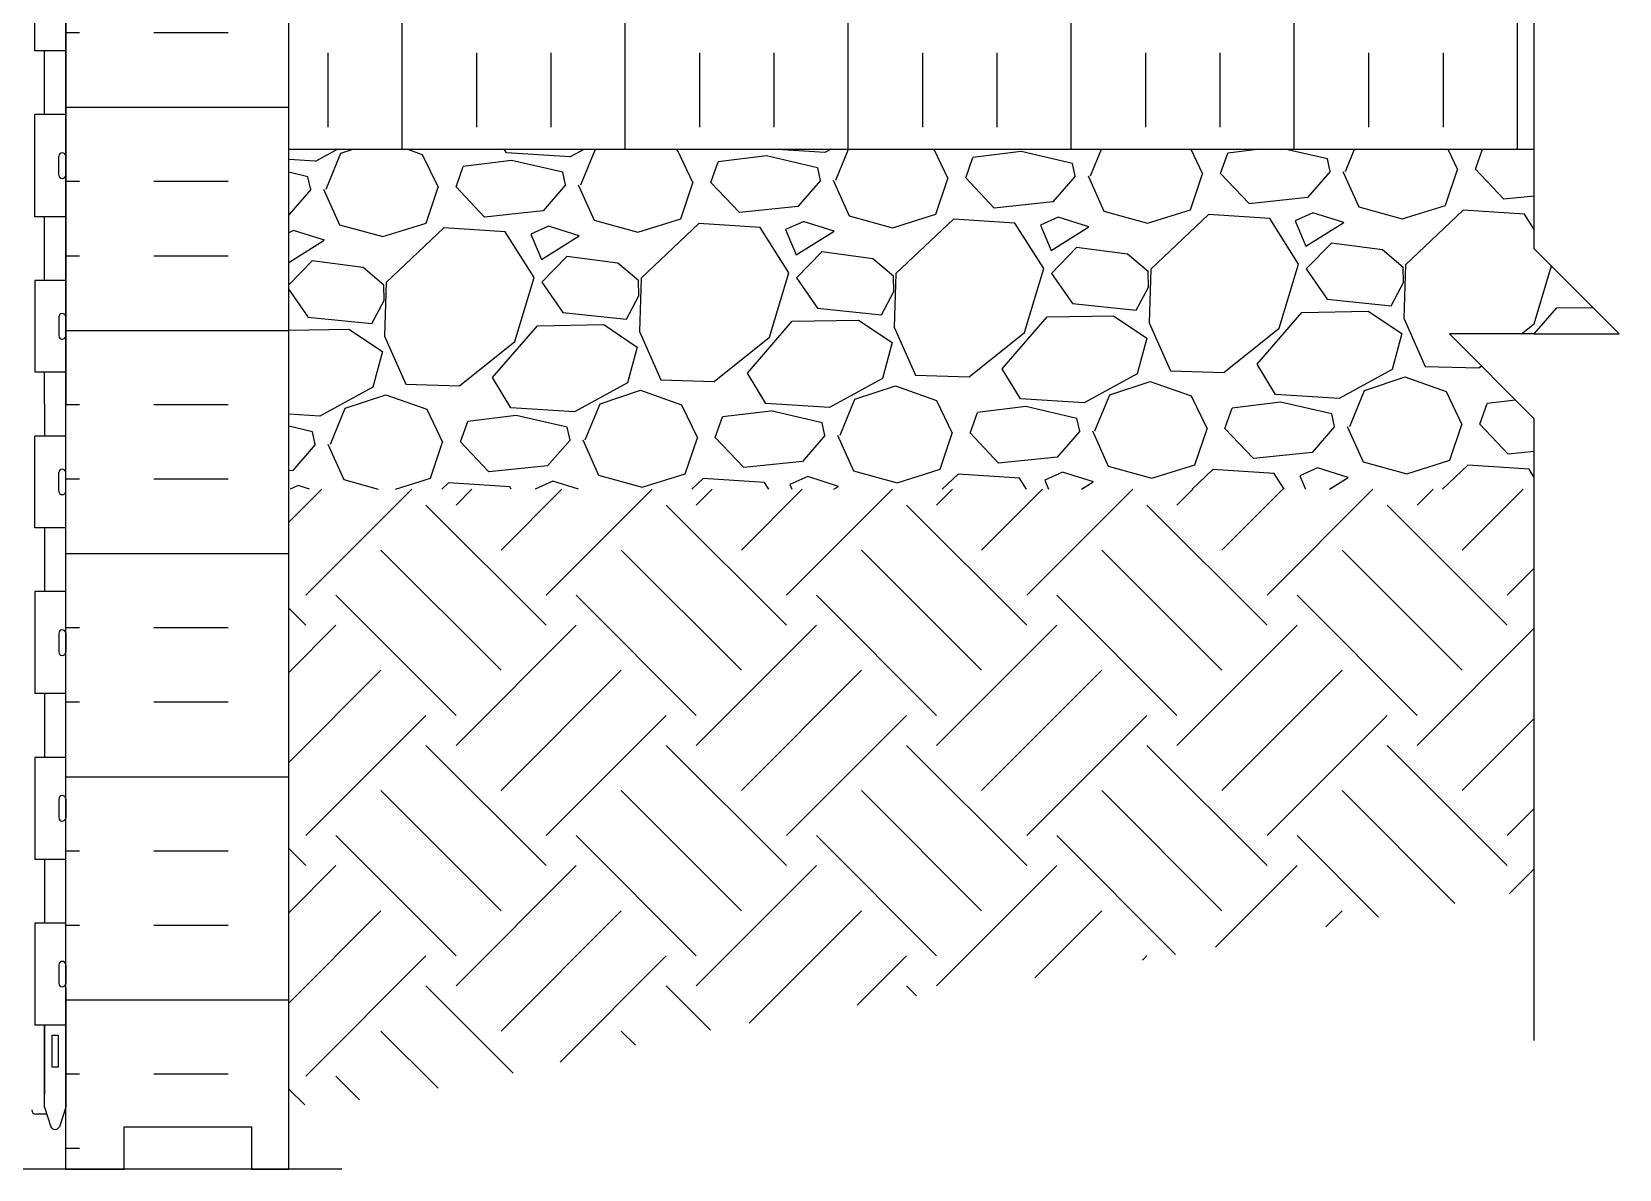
# Model space of a CAD drawing. Header units: inches. Extents: x 40.9 to 95.2, y 22.1 to 94.8.
# Drawn here: x 76.48 to 95.17, y 39.84 to 53.22 of the extents above; entities that cross this region are included whole.
import ezdxf

# ---------------------------------------------------------------- set-up
doc = ezdxf.new("R2010")
doc.units = ezdxf.units.IN
doc.header["$LTSCALE"] = 0.5
doc.header["$MEASUREMENT"] = 0
for name, color, linetype in [('HATCH', 12, 'Continuous'), ('line25', 2, 'Continuous'), ('LINE50', 5, 'Continuous'), ('LINE9', 9, 'Continuous'), ('TEXT', 4, 'Continuous'), ('Web_Edge', 9, 'Continuous')]:
    doc.layers.add(name, color=color, linetype=linetype)

msp = doc.modelspace()

# ---------------------------------------------------------------- hatches: boundary and pattern name
at = {"layer": 'HATCH'}
h = msp.add_hatch(dxfattribs=at)
h.set_pattern_fill('INSUL', color=256, scale=7, style=0)
h.set_pattern_definition([(180, (3003.0448, -357.1674), (0, 2.625), []), (180, (3003.0448, -356.2924), (0, 2.625), [0.875, -0.875]), (180, (3003.0448, -355.4174), (0, 2.625), [0.875, -0.875])])
h.paths.add_polyline_path([(79.508, 39.842), (79.071, 39.842), (79.071, 40.342), (77.571, 40.342), (77.571, 39.842), (76.883, 39.842), (76.883, 57.842), (77.571, 57.842), (77.571, 58.342), (79.071, 58.342), (79.071, 57.842), (79.508, 57.842)])
h = msp.add_hatch(dxfattribs=at)
h.set_pattern_fill('INSUL', color=256, scale=7, angle=90, style=0)
h.set_pattern_definition([(270, (104.4676, 82.7244), (-2.625, -2e-16), []), (270, (103.5926, 82.7244), (-2.625, -2e-16), [0.875, -0.875]), (270, (102.7176, 82.7244), (-2.625, -2e-16), [0.875, -0.875])])
h.paths.add_polyline_path([(94.169, 53.842), (94.169, 51.842), (79.508, 51.842), (79.508, 53.842)])
h = msp.add_hatch(dxfattribs=at)
h.set_pattern_fill('AR-CONC', color=256, scale=0.5, style=0)
h.set_pattern_definition([(130, (43.2988, 19.9597), (-3.5863, -0.31376), [0.375, -4.125]), (185, (43.2988, 19.9597), (0.69376, 3.76096), [0.3, -3.3]), (79.549, (43, 19.9336), (-2.89255, 3.4472), [0.3187, -3.5057]), (133.816, (43.299, 20.9597), (-5.3362, -0.8276), [0.5625, -6.1875]), (83.364, (42.854, 20.891), (-4.6733, 4.8706), [0.47805, -5.25856]), (188.816, (43.299, 20.9597), (-4.6733, 4.8706), [0.45, -4.95]), (159, (42.7988, 20.7097), (-2.98454, -2.0131), [0.375, -4.125]), (214, (42.7988, 20.7097), (-1.21658, 3.62575), [0.3, -3.3]), (108.549, (42.55, 20.542), (-4.2011, 1.61265), [0.3187, -3.5057]), (142.5, (43.2988, 19.9597), (-0.0608, 1.66447), [0, -3.26, 0, -3.35, 0, -3.3125]), (172.5, (43.2988, 19.9597), (-1.31535, 1.97206), [0, -1.91, 0, -3.185, 0, -1.2625]), (212.5, (44.4138, 19.9597), (-2.66911, -0.112774), [0, -1.25, 0, -3.9, 0, -5.175]), (222.5, (44.9138, 19.9597), (-2.91593, 0.50052), [0, -1.625, 0, -2.59, 0, -3.675])])
h.paths.add_polyline_path([(71.977, 40.842), (71.977, 39.842), (71.849, 39.842), (71.849, 43.734), (71.87, 43.718), (71.891, 43.702), (71.912, 43.686), (71.933, 43.671), (71.954, 43.655), (71.975, 43.639), (71.996, 43.624), (72.018, 43.608), (72.039, 43.592), (72.06, 43.577), (72.081, 43.561), (72.102, 43.546), (72.123, 43.53), (72.144, 43.514), (72.165, 43.499), (72.186, 43.484), (72.207, 43.468), (72.229, 43.453), (72.25, 43.438), (72.271, 43.422), (72.292, 43.407), (72.314, 43.392), (72.335, 43.377), (72.356, 43.362), (72.378, 43.347), (72.399, 43.332), (72.42, 43.318), (72.442, 43.303), (72.463, 43.288), (72.485, 43.274), (72.506, 43.259), (72.528, 43.245), (72.55, 43.23), (72.571, 43.216), (72.593, 43.202), (72.615, 43.188), (72.636, 43.174), (72.658, 43.16), (72.68, 43.147), (72.702, 43.133), (72.724, 43.119), (72.746, 43.106), (72.768, 43.093), (72.79, 43.079), (72.812, 43.066), (72.835, 43.053), (72.857, 43.041), (72.879, 43.028), (72.902, 43.015), (72.924, 43.003), (72.946, 42.991), (72.969, 42.979), (72.992, 42.966), (73.014, 42.955), (73.037, 42.943), (73.06, 42.931), (73.083, 42.92), (73.106, 42.909), (73.129, 42.897), (73.152, 42.887), (73.175, 42.876), (73.198, 42.865), (73.221, 42.855), (73.245, 42.844), (73.268, 42.834), (73.292, 42.824), (73.315, 42.815), (73.339, 42.805), (73.363, 42.796), (73.386, 42.786), (73.41, 42.777), (73.434, 42.768), (73.458, 42.76), (73.482, 42.751), (73.507, 42.743), (73.531, 42.735), (73.555, 42.727), (73.58, 42.72), (73.605, 42.712), (73.629, 42.705), (73.654, 42.698), (73.679, 42.691), (73.704, 42.685), (73.729, 42.678), (73.754, 42.672), (73.779, 42.666), (73.805, 42.661), (73.83, 42.655), (73.855, 42.65), (73.881, 42.644), (73.906, 42.639), (73.932, 42.634), (73.958, 42.629), (73.983, 42.624), (74.009, 42.62), (74.035, 42.615), (74.06, 42.61), (74.086, 42.606), (74.112, 42.601), (74.137, 42.597), (74.163, 42.592), (74.189, 42.587), (74.214, 42.583), (74.24, 42.578), (74.265, 42.573), (74.291, 42.568), (74.316, 42.563), (74.341, 42.558), (74.366, 42.553), (74.392, 42.547), (74.417, 42.542), (74.442, 42.536), (74.466, 42.53), (74.491, 42.524), (74.516, 42.518), (74.54, 42.511), (74.564, 42.505), (74.589, 42.498), (74.613, 42.49), (74.637, 42.483), (74.66, 42.475), (74.684, 42.467), (74.707, 42.458), (74.73, 42.45), (74.753, 42.44), (74.776, 42.431), (74.799, 42.421), (74.821, 42.411), (74.843, 42.4), (74.865, 42.389), (74.887, 42.378), (74.909, 42.367), (74.93, 42.355), (74.951, 42.343), (74.973, 42.33), (74.994, 42.317), (75.014, 42.304), (75.035, 42.291), (75.055, 42.277), (75.076, 42.263), (75.096, 42.249), (75.116, 42.234), (75.136, 42.219), (75.155, 42.204), (75.175, 42.189), (75.194, 42.173), (75.213, 42.157), (75.232, 42.141), (75.251, 42.124), (75.27, 42.108), (75.288, 42.091), (75.307, 42.074), (75.325, 42.056), (75.343, 42.039), (75.362, 42.021), (75.38, 42.003), (75.397, 41.984), (75.415, 41.966), (75.433, 41.947), (75.45, 41.928), (75.467, 41.909), (75.485, 41.89), (75.502, 41.871), (75.519, 41.851), (75.536, 41.831), (75.552, 41.811), (75.569, 41.791), (75.586, 41.771), (75.602, 41.75), (75.618, 41.73), (75.635, 41.709), (75.651, 41.688), (75.667, 41.667), (75.683, 41.646), (75.699, 41.624), (75.715, 41.603), (75.73, 41.581), (75.746, 41.56), (75.762, 41.538), (75.777, 41.516), (75.793, 41.494), (75.808, 41.472), (75.823, 41.45), (75.839, 41.427), (75.854, 41.405), (75.869, 41.383), (75.884, 41.36), (75.899, 41.338), (75.914, 41.315), (75.929, 41.292), (75.944, 41.269), (75.958, 41.247), (75.973, 41.224), (75.988, 41.201), (76.002, 41.178), (76.017, 41.155), (76.031, 41.132), (76.046, 41.109), (76.06, 41.086), (76.075, 41.063), (76.089, 41.04), (76.104, 41.017), (76.118, 40.994), (76.132, 40.971), (76.147, 40.947), (76.161, 40.924), (76.175, 40.901), (76.19, 40.878), (76.204, 40.855), (76.218, 40.832), (76.232, 40.81), (76.247, 40.787), (76.261, 40.764), (76.275, 40.741), (76.289, 40.718), (76.304, 40.696), (76.318, 40.673), (76.332, 40.651), (76.346, 40.628), (76.361, 40.606), (76.375, 40.583), (76.389, 40.561), (76.404, 40.539), (76.418, 40.517), (76.432, 40.495), (76.447, 40.473), (76.461, 40.451), (76.476, 40.43), (76.49, 40.408), (76.504, 40.387), (76.519, 40.365), (76.533, 40.344), (76.548, 40.322), (76.562, 40.301), (76.577, 40.28), (76.591, 40.259), (76.606, 40.237), (76.62, 40.216), (76.635, 40.195), (76.65, 40.174), (76.664, 40.153), (76.679, 40.132), (76.693, 40.111), (76.708, 40.091), (76.722, 40.07), (76.737, 40.049), (76.752, 40.028), (76.766, 40.007), (76.781, 39.987), (76.795, 39.966), (76.81, 39.945), (76.825, 39.925), (76.839, 39.904), (76.854, 39.883), (76.869, 39.863), (76.883, 39.842), (74.311, 39.842), (73.311, 40.842), (73.311, 39.842), (72.977, 39.842)])

# ---------------------------------------------------------------- linework, layer by layer
for p, q in [((80.085, 51.842), (79.821, 51.698)), ((79.947, 51.37), (80.12, 51.794)), ((80.12, 51.794), (80.266, 51.842)), ((80.906, 51.842), (81.08, 51.78)), ((81.08, 51.78), (81.267, 51.393)), ((82.07, 51.798), (82.043, 51.842)), ((82.821, 51.751), (82.07, 51.798)), ((82.988, 51.842), (82.821, 51.751)), ((82.947, 51.423), (83.118, 51.842)), ((84.053, 51.842), (84.08, 51.833)), ((84.08, 51.833), (84.266, 51.446)), ((85.131, 51.761), (84.562, 51.691)), ((85.733, 51.622), (85.131, 51.761)), ((85.82, 51.803), (85.201, 51.842)), ((85.892, 51.842), (85.82, 51.803)), ((85.946, 51.475), (86.096, 51.842)), ((87.1, 51.842), (87.266, 51.498)), ((88.131, 51.813), (87.562, 51.743)), ((88.733, 51.674), (88.13, 51.813)), ((88.946, 51.528), (89.074, 51.842)), ((90.125, 51.842), (90.265, 51.551)), ((90.475, 51.554), (90.561, 51.796)), ((90.939, 51.842), (90.561, 51.796)), ((91.733, 51.726), (91.233, 51.842)), ((91.945, 51.58), (92.052, 51.842)), ((93.15, 51.842), (93.265, 51.603)), ((93.475, 51.607), (93.559, 51.842)), ((79.821, 51.699), (79.508, 51.718)), ((81.477, 51.397), (81.563, 51.639)), ((82.132, 51.708), (81.563, 51.639)), ((82.734, 51.569), (82.131, 51.709)), ((84.476, 51.45), (84.562, 51.691)), ((85.766, 51.472), (85.734, 51.621)), ((87.476, 51.502), (87.562, 51.743)), ((88.766, 51.524), (88.733, 51.674)), ((91.765, 51.577), (91.5, 51.272)), ((91.765, 51.577), (91.733, 51.726)), ((91.915, 51.579), (92.102, 51.163)), ((93.122, 51.181), (93.265, 51.603)), ((93.811, 51.253), (93.475, 51.607)), ((79.734, 51.517), (79.508, 51.569)), ((79.767, 51.367), (79.734, 51.517)), ((81.124, 50.971), (81.267, 51.394)), ((81.813, 51.043), (81.477, 51.398)), ((82.767, 51.42), (82.502, 51.115)), ((82.767, 51.42), (82.734, 51.569)), ((82.916, 51.422), (83.104, 51.006)), ((84.124, 51.023), (84.266, 51.446)), ((84.813, 51.096), (84.476, 51.45)), ((85.766, 51.472), (85.501, 51.167)), ((85.916, 51.475), (86.103, 51.058)), ((87.123, 51.076), (87.266, 51.498)), ((87.812, 51.148), (87.476, 51.502)), ((88.766, 51.524), (88.501, 51.22)), ((88.916, 51.527), (89.103, 51.11)), ((90.123, 51.128), (90.265, 51.551)), ((90.812, 51.201), (90.475, 51.555)), ((79.767, 51.367), (79.508, 51.069)), ((79.917, 51.37), (80.104, 50.953)), ((88.501, 51.22), (87.812, 51.148)), ((91.5, 51.272), (90.812, 51.2)), ((94.169, 51.29), (93.811, 51.252)), ((82.502, 51.115), (81.813, 51.043)), ((83.616, 50.864), (84.124, 51.023)), ((85.501, 51.167), (84.812, 51.095)), ((86.103, 51.058), (86.616, 50.917)), ((86.616, 50.917), (87.123, 51.076)), ((87.334, 51.019), (86.655, 50.377)), ((88.055, 50.972), (87.334, 51.019)), ((88.564, 51.041), (88.356, 50.947)), ((88.926, 50.927), (88.564, 51.041)), ((89.103, 51.11), (89.615, 50.969)), ((89.616, 50.969), (90.123, 51.128)), ((90.334, 51.072), (89.655, 50.43)), ((91.055, 51.024), (90.334, 51.072)), ((91.395, 50.49), (91.055, 51.024)), ((91.564, 51.093), (91.355, 51)), ((91.926, 50.98), (91.564, 51.093)), ((92.102, 51.162), (92.615, 51.021)), ((92.615, 51.021), (93.122, 51.18)), ((93.333, 51.124), (92.654, 50.482)), ((94.054, 51.077), (93.333, 51.124)), ((94.169, 50.897), (94.055, 51.077)), ((79.565, 50.884), (79.508, 50.858)), ((79.928, 50.77), (79.565, 50.884)), ((80.104, 50.953), (80.617, 50.812)), ((80.617, 50.812), (81.124, 50.971)), ((81.335, 50.915), (80.656, 50.273)), ((82.056, 50.867), (81.335, 50.915)), ((82.396, 50.333), (82.056, 50.867)), ((82.565, 50.936), (82.357, 50.842)), ((82.357, 50.842), (82.482, 50.545)), ((82.927, 50.822), (82.565, 50.936)), ((83.104, 51.005), (83.616, 50.864)), ((84.335, 50.967), (83.656, 50.325)), ((85.056, 50.919), (84.335, 50.967)), ((85.395, 50.386), (85.056, 50.92)), ((85.565, 50.988), (85.356, 50.895)), ((85.356, 50.895), (85.481, 50.597)), ((85.481, 50.597), (85.927, 50.875)), ((85.927, 50.875), (85.565, 50.989)), ((88.395, 50.438), (88.056, 50.972)), ((88.356, 50.947), (88.481, 50.649)), ((88.481, 50.649), (88.926, 50.927)), ((91.355, 51), (91.48, 50.702)), ((91.48, 50.702), (91.926, 50.98)), ((79.508, 50.508), (79.927, 50.77)), ((82.482, 50.545), (82.927, 50.822)), ((88.78, 50.685), (88.486, 50.379)), ((89.382, 50.605), (88.78, 50.685)), ((91.78, 50.737), (91.485, 50.432)), ((92.382, 50.657), (91.78, 50.737)), ((92.625, 50.451), (92.382, 50.657)), ((79.782, 50.527), (79.508, 50.244)), ((80.383, 50.448), (79.782, 50.528)), ((82.781, 50.58), (82.487, 50.275)), ((83.383, 50.5), (82.781, 50.58)), ((83.627, 50.294), (83.383, 50.5)), ((85.781, 50.632), (85.486, 50.327)), ((86.382, 50.553), (85.781, 50.632)), ((86.626, 50.347), (86.383, 50.552)), ((89.626, 50.399), (89.382, 50.605)), ((91.167, 49.736), (91.394, 50.49)), ((92.628, 50.272), (92.625, 50.452)), ((92.654, 50.482), (92.635, 49.852)), ((94.167, 49.788), (94.371, 50.467)), ((80.627, 50.242), (80.383, 50.448)), ((80.656, 50.273), (80.637, 49.642)), ((82.169, 49.579), (82.396, 50.333)), ((82.486, 50.275), (82.733, 49.919)), ((83.629, 50.115), (83.626, 50.295)), ((83.656, 50.325), (83.637, 49.695)), ((85.168, 49.631), (85.395, 50.385)), ((85.486, 50.327), (85.732, 49.971)), ((86.629, 50.167), (86.626, 50.347)), ((86.655, 50.378), (86.636, 49.747)), ((88.168, 49.684), (88.395, 50.438)), ((88.486, 50.379), (88.732, 50.024)), ((89.629, 50.219), (89.625, 50.399)), ((89.655, 50.43), (89.636, 49.799)), ((91.485, 50.432), (91.731, 50.076)), ((92.483, 49.999), (92.628, 50.272)), ((79.508, 50.192), (79.733, 49.867)), ((80.63, 50.062), (80.627, 50.242)), ((83.484, 49.842), (83.63, 50.115)), ((86.484, 49.894), (86.629, 50.167)), ((89.483, 49.947), (89.629, 50.219)), ((80.485, 49.79), (80.63, 50.062)), ((82.733, 49.919), (83.484, 49.842)), ((85.732, 49.971), (86.484, 49.894)), ((88.732, 50.024), (89.483, 49.947)), ((90.905, 49.311), (91.434, 49.921)), ((91.434, 49.921), (92.214, 49.934)), ((91.731, 50.076), (92.483, 49.999)), ((92.214, 49.935), (92.609, 49.672)), ((94.169, 49.669), (94.434, 49.973)), ((94.434, 49.973), (94.857, 49.98)), ((79.508, 49.713), (80.216, 49.725)), ((79.733, 49.866), (80.485, 49.79)), ((80.216, 49.725), (80.61, 49.462)), ((81.906, 49.154), (82.435, 49.764)), ((82.435, 49.764), (83.215, 49.777)), ((83.215, 49.778), (83.61, 49.514)), ((84.906, 49.207), (85.435, 49.816)), ((85.435, 49.816), (86.215, 49.83)), ((86.215, 49.83), (86.609, 49.567)), ((86.636, 49.747), (86.886, 49.182)), ((87.905, 49.259), (88.435, 49.868)), ((88.435, 49.868), (89.214, 49.882)), ((89.214, 49.882), (89.609, 49.619)), ((89.636, 49.8), (89.886, 49.234)), ((90.516, 49.215), (91.167, 49.736)), ((92.635, 49.852), (92.885, 49.286)), ((94.017, 49.669), (94.167, 49.788)), ((80.637, 49.643), (80.887, 49.077)), ((81.518, 49.058), (82.169, 49.579)), ((83.637, 49.695), (83.886, 49.129)), ((84.517, 49.11), (85.168, 49.631)), ((86.61, 49.566), (86.497, 49.144)), ((87.517, 49.162), (88.168, 49.684)), ((89.609, 49.619), (89.496, 49.197)), ((92.609, 49.671), (92.496, 49.249)), ((80.61, 49.462), (80.498, 49.04)), ((83.61, 49.514), (83.497, 49.092)), ((82.123, 48.798), (81.906, 49.154)), ((85.122, 48.85), (84.906, 49.207)), ((86.497, 49.144), (85.873, 48.803)), ((86.886, 49.181), (87.517, 49.162)), ((88.122, 48.903), (87.905, 49.259)), ((89.496, 49.197), (88.872, 48.856)), ((89.886, 49.234), (90.516, 49.215)), ((91.121, 48.955), (90.905, 49.311)), ((92.496, 49.249), (91.872, 48.908)), ((92.17, 49.003), (92.648, 49.162)), ((92.647, 49.162), (93.131, 48.99)), ((92.885, 49.286), (93.516, 49.267)), ((93.516, 49.267), (93.546, 49.291)), ((80.498, 49.04), (79.874, 48.699)), ((80.887, 49.076), (81.518, 49.057)), ((83.497, 49.092), (82.873, 48.751)), ((83.172, 48.846), (83.649, 49.005)), ((83.649, 49.005), (84.132, 48.833)), ((83.887, 49.129), (84.517, 49.11)), ((86.171, 48.899), (86.648, 49.057)), ((86.648, 49.057), (87.131, 48.885)), ((89.171, 48.951), (89.648, 49.109)), ((89.648, 49.109), (90.131, 48.938)), ((91.997, 48.58), (92.17, 49.003)), ((93.131, 48.99), (93.317, 48.603)), ((79.999, 48.371), (80.172, 48.794)), ((80.172, 48.794), (80.649, 48.952)), ((80.649, 48.952), (81.132, 48.781)), ((81.132, 48.781), (81.319, 48.394)), ((82.873, 48.751), (82.122, 48.798)), ((82.999, 48.423), (83.172, 48.846)), ((84.132, 48.833), (84.319, 48.446)), ((85.873, 48.804), (85.122, 48.851)), ((85.998, 48.476), (86.171, 48.899)), ((87.132, 48.885), (87.318, 48.499)), ((88.183, 48.814), (87.614, 48.744)), ((88.872, 48.856), (88.121, 48.903)), ((88.785, 48.674), (88.183, 48.814)), ((88.998, 48.528), (89.171, 48.951)), ((90.131, 48.938), (90.318, 48.551)), ((90.528, 48.555), (90.614, 48.796)), ((91.183, 48.866), (90.614, 48.796)), ((91.872, 48.909), (91.121, 48.955)), ((91.785, 48.727), (91.182, 48.866)), ((93.527, 48.607), (93.613, 48.849)), ((93.948, 48.89), (93.613, 48.848)), ((79.874, 48.699), (79.508, 48.722)), ((81.529, 48.398), (81.615, 48.639)), ((82.184, 48.709), (81.615, 48.639)), ((82.786, 48.57), (82.184, 48.709)), ((84.529, 48.45), (84.614, 48.692)), ((85.183, 48.761), (84.615, 48.691)), ((85.786, 48.622), (85.183, 48.762)), ((85.819, 48.472), (85.786, 48.622)), ((87.528, 48.502), (87.614, 48.744)), ((88.818, 48.525), (88.785, 48.674)), ((91.818, 48.577), (91.785, 48.727)), ((93.175, 48.181), (93.317, 48.604)), ((93.863, 48.253), (93.527, 48.608)), ((79.787, 48.517), (79.508, 48.582)), ((79.819, 48.368), (79.787, 48.517)), ((81.865, 48.044), (81.529, 48.398)), ((82.819, 48.42), (82.554, 48.116)), ((82.819, 48.42), (82.786, 48.57)), ((82.969, 48.423), (83.156, 48.006)), ((84.176, 48.024), (84.319, 48.446)), ((84.865, 48.096), (84.529, 48.45)), ((85.818, 48.473), (85.554, 48.168)), ((85.968, 48.475), (86.156, 48.058)), ((87.176, 48.076), (87.318, 48.499)), ((87.864, 48.149), (87.528, 48.503)), ((88.818, 48.525), (88.553, 48.22)), ((88.968, 48.528), (89.155, 48.111)), ((90.175, 48.129), (90.318, 48.551)), ((90.864, 48.201), (90.528, 48.555)), ((91.818, 48.577), (91.553, 48.273)), ((91.967, 48.58), (92.155, 48.163)), ((79.819, 48.368), (79.555, 48.063)), ((79.969, 48.37), (80.157, 47.954)), ((81.176, 47.972), (81.319, 48.394)), ((88.553, 48.22), (87.864, 48.148)), ((91.553, 48.273), (90.864, 48.201)), ((94.169, 48.285), (93.863, 48.253)), ((79.555, 48.063), (79.508, 48.058)), ((82.554, 48.116), (81.865, 48.044)), ((83.669, 47.865), (84.176, 48.024)), ((85.554, 48.168), (84.865, 48.096)), ((86.156, 48.058), (86.668, 47.917)), ((86.668, 47.917), (87.176, 48.076)), ((88.616, 48.041), (88.408, 47.948)), ((88.979, 47.928), (88.616, 48.041)), ((89.155, 48.111), (89.668, 47.97)), ((89.668, 47.97), (90.175, 48.128)), ((90.386, 48.072), (90.143, 47.842)), ((91.107, 48.025), (90.386, 48.072)), ((91.224, 47.842), (91.107, 48.025)), ((91.616, 48.094), (91.408, 48)), ((91.978, 47.98), (91.616, 48.094)), ((92.155, 48.163), (92.667, 48.022)), ((92.667, 48.022), (93.175, 48.181)), ((93.386, 48.125), (93.087, 47.842)), ((94.107, 48.077), (93.386, 48.124)), ((94.169, 47.98), (94.107, 48.077)), ((79.508, 47.454), (79.896, 47.842)), ((79.618, 47.884), (79.524, 47.842)), ((79.752, 47.842), (79.618, 47.884)), ((79.709, 46.595), (80.957, 47.842)), ((80.157, 47.954), (80.562, 47.842)), ((80.764, 47.842), (81.177, 47.971)), ((81.388, 47.915), (81.31, 47.842)), ((82.109, 47.868), (81.388, 47.915)), ((81.477, 47.655), (81.664, 47.842)), ((82.007, 47.125), (82.724, 47.842)), ((82.125, 47.842), (82.109, 47.868)), ((82.617, 47.937), (82.409, 47.843)), ((82.409, 47.843), (82.409, 47.842)), ((82.538, 46.595), (83.785, 47.842)), ((82.918, 47.842), (82.617, 47.937)), ((83.156, 48.006), (83.669, 47.865)), ((84.387, 47.967), (84.254, 47.842)), ((84.305, 47.655), (84.492, 47.842)), ((85.108, 47.92), (84.387, 47.967)), ((84.836, 47.125), (85.553, 47.842)), ((85.158, 47.842), (85.108, 47.92)), ((85.366, 46.595), (86.613, 47.842)), ((85.617, 47.989), (85.408, 47.895)), ((85.408, 47.895), (85.431, 47.842)), ((85.979, 47.875), (85.617, 47.989)), ((85.926, 47.842), (85.979, 47.875)), ((87.134, 47.655), (87.321, 47.842)), ((87.387, 48.02), (87.199, 47.842)), ((88.108, 47.972), (87.387, 48.02)), ((87.664, 47.125), (88.381, 47.842)), ((88.191, 47.842), (88.108, 47.972)), ((88.194, 46.595), (89.442, 47.842)), ((88.408, 47.948), (88.452, 47.842)), ((88.841, 47.842), (88.978, 47.928)), ((89.962, 47.655), (90.149, 47.842)), ((90.493, 47.125), (91.21, 47.842)), ((91.023, 46.595), (92.27, 47.842)), ((91.408, 48), (91.474, 47.842)), ((91.757, 47.842), (91.978, 47.98)), ((92.791, 47.655), (92.977, 47.842)), ((93.321, 47.125), (94.038, 47.842)), ((82.538, 46.241), (81.123, 47.655)), ((85.366, 46.241), (83.952, 47.655)), ((88.194, 46.241), (86.78, 47.655)), ((91.023, 46.241), (89.609, 47.655)), ((93.851, 46.241), (92.437, 47.655)), ((82.007, 45.711), (80.593, 47.125)), ((84.836, 45.711), (83.422, 47.125)), ((87.664, 45.711), (86.25, 47.125)), ((90.493, 45.711), (89.078, 47.125)), ((93.321, 45.711), (91.907, 47.125)), ((93.851, 46.595), (94.169, 46.912)), ((81.477, 45.18), (80.063, 46.595)), ((84.305, 45.18), (82.891, 46.595)), ((87.134, 45.18), (85.72, 46.595)), ((89.962, 45.18), (88.548, 46.595)), ((92.791, 45.18), (91.376, 46.595)), ((79.709, 46.241), (79.508, 46.442)), ((79.508, 45.687), (80.063, 46.241)), ((81.477, 44.827), (82.891, 46.241)), ((84.305, 44.827), (85.72, 46.241)), ((87.134, 44.827), (88.548, 46.241)), ((89.962, 44.827), (91.376, 46.241)), ((92.791, 44.827), (94.169, 46.205)), ((79.508, 44.626), (80.593, 45.711)), ((82.007, 44.297), (83.422, 45.711)), ((84.836, 44.297), (86.25, 45.711)), ((87.664, 44.297), (89.078, 45.711)), ((90.493, 44.297), (91.907, 45.711)), ((79.709, 43.766), (81.123, 45.18)), ((82.538, 43.766), (83.952, 45.18)), ((85.366, 43.766), (86.78, 45.18)), ((88.194, 43.766), (89.609, 45.18)), ((91.023, 43.766), (92.437, 45.18)), ((93.321, 44.297), (94.169, 45.144)), ((82.538, 43.413), (81.123, 44.827)), ((85.366, 43.413), (83.952, 44.827)), ((88.194, 43.413), (86.78, 44.827)), ((91.023, 43.413), (89.609, 44.827)), ((93.851, 43.413), (92.437, 44.827)), ((82.007, 42.882), (80.593, 44.297)), ((84.836, 42.882), (83.422, 44.297)), ((87.664, 42.882), (86.25, 44.297)), ((90.493, 42.882), (89.078, 44.297)), ((93.235, 42.968), (91.907, 44.297)), ((93.851, 43.766), (94.169, 44.084)), ((81.477, 42.352), (80.063, 43.766)), ((84.305, 42.352), (82.891, 43.766)), ((87.134, 42.352), (85.72, 43.766)), ((89.945, 42.369), (88.548, 43.766)), ((92.337, 42.806), (91.376, 43.766)), ((79.709, 43.413), (79.508, 43.614)), ((79.508, 42.858), (80.063, 43.413)), ((81.477, 41.998), (82.891, 43.413)), ((84.305, 41.998), (85.72, 43.413)), ((87.134, 41.998), (88.548, 43.413)), ((90.418, 42.454), (91.376, 43.413)), ((93.876, 43.084), (94.169, 43.377)), ((79.508, 41.797), (80.593, 42.882)), ((82.007, 41.468), (83.422, 42.882)), ((84.926, 41.559), (86.25, 42.882)), ((88.29, 42.094), (89.078, 42.882)), ((91.717, 42.693), (91.907, 42.882)), ((79.709, 40.938), (81.123, 42.352)), ((82.701, 41.101), (83.952, 42.352)), ((86.198, 41.77), (86.78, 42.352)), ((89.558, 42.302), (89.609, 42.352)), ((82.148, 40.973), (81.123, 41.998)), ((84.474, 41.477), (83.952, 41.998)), ((86.899, 41.88), (86.78, 41.998)), ((81.267, 40.794), (80.593, 41.468)), ((83.588, 41.302), (83.422, 41.468)), ((80.342, 40.659), (80.063, 40.938)), ((79.696, 40.598), (79.508, 40.785))]:
    msp.add_line(p, q, dxfattribs=at)
at = {"layer": 'line25'}
for p, q in [((76.883, 39.842), (76.883, 57.842)), ((76.518, 52.997), (76.518, 54.197)), ((76.883, 52.997), (76.518, 52.997)), ((76.883, 52.247), (76.518, 52.247)), ((76.518, 51.047), (76.518, 52.247)), ((79.508, 51.842), (94.169, 51.842)), ((79.508, 51.842), (94.169, 51.842)), ((76.883, 51.047), (76.518, 51.047)), ((76.883, 50.297), (76.518, 50.297)), ((76.518, 50.297), (76.518, 49.217)), ((76.883, 49.217), (76.518, 49.217)), ((76.883, 48.467), (76.518, 48.467)), ((76.518, 47.387), (76.518, 48.467)), ((76.883, 47.387), (76.518, 47.387)), ((76.883, 46.637), (76.518, 46.637)), ((76.518, 46.637), (76.518, 45.437)), ((76.883, 45.437), (76.518, 45.437)), ((76.883, 44.687), (76.518, 44.687)), ((76.518, 44.687), (76.518, 43.487)), ((76.883, 43.487), (76.518, 43.487)), ((76.883, 42.737), (76.518, 42.737)), ((76.518, 42.737), (76.518, 41.537)), ((76.883, 41.537), (76.518, 41.537))]:
    msp.add_line(p, q, dxfattribs=at)
at = {"layer": 'LINE50'}
for p, q in [((79.508, 39.842), (79.508, 57.842)), ((79.508, 51.842), (94.169, 51.842))]:
    msp.add_line(p, q, dxfattribs=at)
msp.add_lwpolyline([(76.883, 39.842), (77.571, 39.842), (77.571, 40.342), (79.071, 40.342), (79.071, 39.842), (79.508, 39.842)], dxfattribs=at)
at = {"layer": 'LINE9'}
for p, q in [((94.169, 50.669), (94.169, 58.626)), ((76.843, 51.797), (76.843, 51.797)), ((76.803, 51.537), (76.803, 51.757)), ((76.883, 51.537), (76.883, 51.757)), ((76.883, 51.702), (76.883, 51.702)), ((76.883, 51.592), (76.883, 51.592)), ((76.843, 51.497), (76.843, 51.497)), ((95.169, 49.669), (94.169, 50.669)), ((76.843, 49.907), (76.843, 49.907)), ((76.803, 49.867), (76.803, 49.647)), ((76.883, 49.867), (76.883, 49.647)), ((76.883, 49.812), (76.883, 49.812)), ((76.843, 49.607), (76.843, 49.607)), ((76.883, 49.702), (76.883, 49.702)), ((94.169, 49.669), (93.169, 49.669)), ((93.169, 49.669), (94.169, 48.669)), ((94.169, 49.669), (95.169, 49.669)), ((94.169, 41.356), (94.169, 48.669)), ((76.803, 47.817), (76.803, 48.037)), ((76.843, 48.077), (76.843, 48.077)), ((76.883, 47.817), (76.883, 48.037)), ((76.883, 47.982), (76.883, 47.982)), ((76.883, 47.872), (76.883, 47.872)), ((76.843, 47.777), (76.843, 47.777)), ((76.843, 46.187), (76.843, 46.187)), ((76.803, 46.147), (76.803, 45.927)), ((76.883, 46.147), (76.883, 45.927)), ((76.883, 46.092), (76.883, 46.092)), ((76.883, 45.982), (76.883, 45.982)), ((76.843, 45.887), (76.843, 45.887)), ((76.803, 44.197), (76.803, 43.977)), ((76.883, 44.197), (76.883, 43.977)), ((76.883, 44.142), (76.883, 44.142)), ((76.843, 43.937), (76.843, 43.937)), ((76.883, 44.032), (76.883, 44.032)), ((76.803, 42.247), (76.803, 42.027)), ((76.843, 42.287), (76.843, 42.287)), ((76.883, 42.247), (76.883, 42.027)), ((76.883, 42.192), (76.883, 42.192)), ((76.883, 42.082), (76.883, 42.082)), ((76.843, 41.987), (76.843, 41.987)), ((80.132, 39.842), (72.489, 39.842))]:
    msp.add_line(p, q, dxfattribs=at)
for centre, start, end in [((76.843, 51.757), 90, 180), ((76.843, 51.757), 0, 90), ((76.843, 51.537), 180, 270), ((76.843, 51.537), 270, 0), ((76.843, 49.867), 90, 180), ((76.843, 49.867), 360, 90), ((76.843, 49.647), 180, 270), ((76.843, 49.647), 270, 0), ((76.843, 48.037), 90, 180), ((76.843, 48.037), 0, 90), ((76.843, 47.817), 180, 270), ((76.843, 47.817), 270, 0), ((76.843, 46.147), 90, 180), ((76.843, 46.147), 360, 90), ((76.843, 45.927), 180, 270), ((76.843, 45.927), 270, 0), ((76.843, 44.197), 90, 180), ((76.843, 44.197), 360, 90), ((76.843, 43.977), 180, 270), ((76.843, 43.977), 270, 0), ((76.843, 42.247), 90, 180), ((76.843, 42.247), 360, 90), ((76.843, 42.027), 180, 270), ((76.843, 42.027), 270, 0)]:
    msp.add_arc(centre, 0.04, start, end, dxfattribs=at)
at = {"layer": 'TEXT'}
msp.add_lwpolyline([(80.842, 51.448, 0, 0.36, 0), (80.842, 52.528, 0, 0, 0), (80.842, 66.857, 0, 0, 0), (84.907, 66.857, 0, 0, 0)], format="xyseb", dxfattribs=at)
at = {"layer": 'Web_Edge'}
for p, q in [((76.633, 40.571), (76.633, 41.537)), ((76.633, 40.571), (76.708, 40.341)), ((76.883, 40.571), (76.808, 40.341)), ((76.659, 40.491), (76.533, 40.491))]:
    msp.add_line(p, q, dxfattribs=at)
for points in [[(76.883, 55.713), (76.883, 48.842)], [(76.633, 52.247), (76.633, 52.997)], [(76.633, 50.297), (76.633, 51.047)], [(76.633, 48.842), (76.633, 49.217)], [(76.633, 48.842), (76.633, 48.467)], [(76.883, 41.971), (76.883, 48.842)], [(76.633, 47.387), (76.633, 46.637)], [(76.633, 45.437), (76.633, 44.687)], [(76.633, 43.487), (76.633, 42.737)], [(76.883, 41.971), (76.883, 40.571)], [(76.633, 41.537), (76.633, 40.721)]]:
    msp.add_lwpolyline(points, dxfattribs=at)
msp.add_lwpolyline([(76.723, 41.421), (76.793, 41.421), (76.793, 41.041), (76.723, 41.041)], close=True, dxfattribs=at)
for centre, radius, start, end in [((76.533, 40.541), 0.05, 180, 270), ((76.758, 40.367), 0.0567, 208.0725, 331.9275)]:
    msp.add_arc(centre, radius, start, end, dxfattribs=at)

doc.saveas('drawing.dxf')
